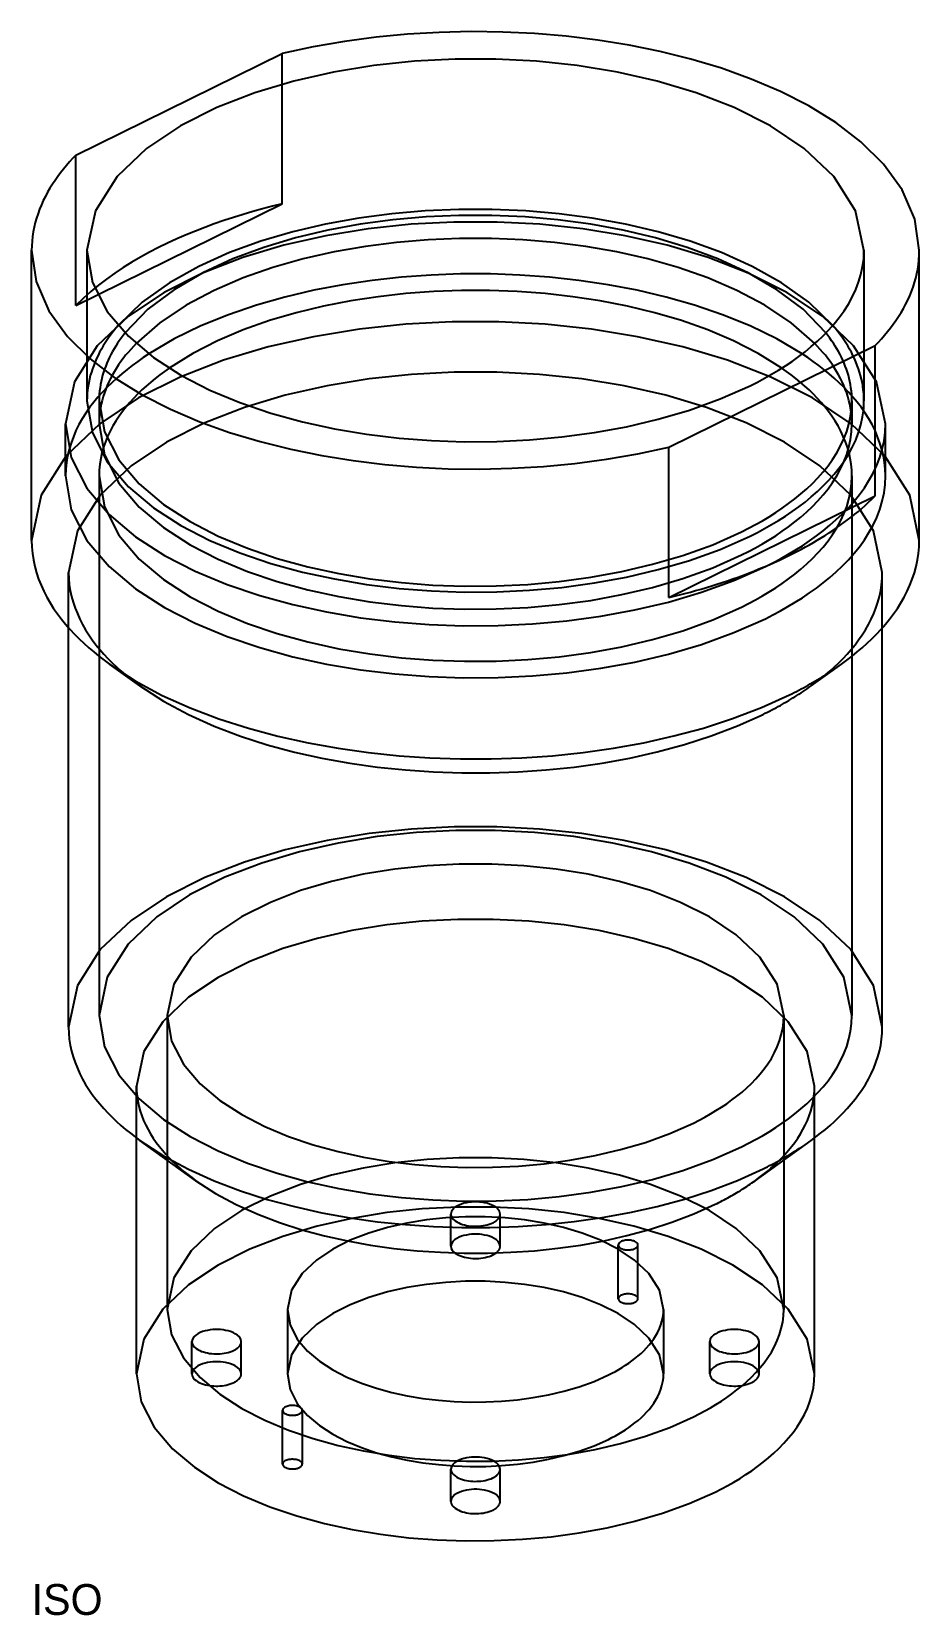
# Model space of a CAD drawing. Header units: millimetres. Extents: x 0 to 273, y -45 to 263.
# Drawn here: x 108.2 to 180.2, y 134.7 to 263.1 of the extents above; entities that cross this region are included whole.
import ezdxf

# ---------------------------------------------------------------- set-up
doc = ezdxf.new("R2010")
doc.units = ezdxf.units.MM
doc.layers.add('ISO_HIDDEN', color=8, linetype='CONTINUOUS')
doc.layers.add('ISO_VISIBLE', color=7, linetype='Continuous')

msp = doc.modelspace()

# ---------------------------------------------------------------- linework, layer by layer
at = {"layer": 'ISO_HIDDEN'}
for points in [[(128.48, 249.14), (128.48, 261.32)], [(111.75, 240.9), (111.75, 253.08)], [(128.48, 249.14), (127.68, 248.94), (126.89, 248.73), (126.1, 248.51), (125.31, 248.28), (124.53, 248.04), (123.75, 247.78), (122.97, 247.51), (122.2, 247.23), (121.44, 246.93), (120.68, 246.62), (119.92, 246.29), (119.18, 245.95), (118.44, 245.59), (117.71, 245.21), (116.99, 244.81), (116.28, 244.4), (115.59, 243.97), (114.9, 243.51), (114.23, 243.04), (113.58, 242.54), (112.95, 242.02), (112.33, 241.47), (111.75, 240.9)], [(111.75, 240.9), (128.48, 249.14)], [(177.4, 231.31), (176.68, 234.7), (174.82, 237.63), (172.3, 240.03), (169.4, 241.96), (166.28, 243.53), (163.03, 244.78), (159.69, 245.78), (156.29, 246.55), (152.85, 247.11), (149.38, 247.48), (145.9, 247.66), (142.41, 247.66), (138.93, 247.48), (135.46, 247.11), (132.02, 246.55), (128.62, 245.78), (125.28, 244.78), (122.02, 243.53), (118.91, 241.96), (116.01, 240.03), (113.48, 237.63), (111.62, 234.7), (110.9, 231.31)], [(112.64, 245.37), (112.64, 233.18)], [(175.66, 245.37), (175.66, 233.18)], [(180.15, 221.86), (179.38, 225.53), (177.36, 228.71), (174.63, 231.3), (171.49, 233.4), (168.12, 235.09), (164.59, 236.46), (160.98, 237.54), (157.29, 238.37), (153.57, 238.97), (149.81, 239.37), (146.04, 239.57), (142.27, 239.57), (138.5, 239.37), (134.74, 238.97), (131.01, 238.37), (127.33, 237.54), (123.71, 236.46), (120.19, 235.09), (116.82, 233.4), (113.68, 231.3), (110.95, 228.71), (108.93, 225.53), (108.15, 221.86)], [(115.18, 239.27), (114.99, 239.05), (114.8, 238.82), (114.62, 238.59), (114.45, 238.35), (114.28, 238.11), (114.12, 237.87), (113.96, 237.62), (113.81, 237.37), (113.67, 237.11), (113.54, 236.85), (113.41, 236.59), (113.3, 236.32), (113.19, 236.04), (113.09, 235.77), (113, 235.49), (112.91, 235.21), (112.84, 234.92), (112.78, 234.64), (112.73, 234.35), (112.69, 234.06), (112.67, 233.77), (112.65, 233.47), (112.64, 233.18)], [(175.66, 233.18), (175.66, 233.47), (175.64, 233.77), (175.61, 234.06), (175.58, 234.35), (175.53, 234.64), (175.46, 234.92), (175.39, 235.21), (175.31, 235.49), (175.22, 235.77), (175.12, 236.04), (175.01, 236.32), (174.9, 236.59), (174.77, 236.85), (174.64, 237.11), (174.49, 237.37), (174.35, 237.62), (174.19, 237.87), (174.03, 238.11), (173.86, 238.35), (173.69, 238.59), (173.51, 238.82), (173.32, 239.05), (173.13, 239.27)], [(115.73, 238.67), (115.57, 238.46), (115.42, 238.25), (115.26, 238.04), (115.12, 237.83), (114.98, 237.61), (114.84, 237.38), (114.71, 237.16), (114.59, 236.93), (114.47, 236.7), (114.36, 236.46), (114.26, 236.22), (114.16, 235.98), (114.07, 235.73), (113.99, 235.49), (113.91, 235.24), (113.85, 234.99), (113.79, 234.73), (113.74, 234.48), (113.7, 234.22), (113.67, 233.96), (113.64, 233.7), (113.63, 233.44), (113.62, 233.18)], [(116.63, 237.81), (116.41, 237.58), (116.19, 237.34), (115.98, 237.1), (115.78, 236.86), (115.58, 236.61), (115.39, 236.35), (115.21, 236.09), (115.03, 235.82), (114.87, 235.55), (114.71, 235.27), (114.55, 234.99), (114.41, 234.7), (114.28, 234.41), (114.16, 234.12), (114.05, 233.82), (113.95, 233.51), (113.87, 233.21), (113.79, 232.89), (113.73, 232.58), (113.69, 232.26), (113.65, 231.95), (113.63, 231.63), (113.62, 231.31)], [(174.68, 231.31), (174.68, 231.63), (174.66, 231.95), (174.62, 232.26), (174.57, 232.58), (174.51, 232.89), (174.44, 233.21), (174.35, 233.51), (174.26, 233.82), (174.15, 234.12), (174.03, 234.41), (173.9, 234.7), (173.75, 234.99), (173.6, 235.27), (173.44, 235.55), (173.28, 235.82), (173.1, 236.09), (172.92, 236.35), (172.73, 236.61), (172.53, 236.86), (172.32, 237.1), (172.11, 237.34), (171.9, 237.58), (171.68, 237.81)], [(174.68, 233.18), (174.68, 233.44), (174.67, 233.7), (174.64, 233.96), (174.61, 234.22), (174.57, 234.48), (174.52, 234.73), (174.46, 234.99), (174.4, 235.24), (174.32, 235.49), (174.24, 235.73), (174.15, 235.98), (174.05, 236.22), (173.95, 236.46), (173.84, 236.7), (173.72, 236.93), (173.6, 237.16), (173.47, 237.38), (173.33, 237.61), (173.19, 237.83), (173.04, 238.04), (172.89, 238.25), (172.74, 238.46), (172.58, 238.67)], [(117.65, 236.97), (117.2, 236.67), (116.76, 236.36), (116.32, 236.04), (115.89, 235.71), (115.47, 235.37), (115.06, 235.01), (114.66, 234.64), (114.27, 234.27), (113.9, 233.87), (113.53, 233.47), (113.19, 233.05), (112.86, 232.62), (112.55, 232.17), (112.26, 231.71), (111.99, 231.24), (111.75, 230.76), (111.54, 230.26), (111.35, 229.75), (111.19, 229.23), (111.07, 228.7), (110.98, 228.17), (110.92, 227.63), (110.9, 227.09)], [(177.4, 227.09), (177.39, 227.63), (177.33, 228.17), (177.24, 228.7), (177.12, 229.23), (176.96, 229.75), (176.77, 230.26), (176.56, 230.76), (176.32, 231.24), (176.05, 231.71), (175.76, 232.17), (175.45, 232.62), (175.12, 233.05), (174.77, 233.47), (174.41, 233.87), (174.04, 234.27), (173.65, 234.64), (173.25, 235.01), (172.84, 235.37), (172.42, 235.71), (171.99, 236.04), (171.55, 236.36), (171.11, 236.67), (170.66, 236.97)], [(177.15, 219.25), (176.44, 222.62), (174.59, 225.53), (172.09, 227.91), (169.21, 229.83), (166.12, 231.38), (162.89, 232.63), (159.58, 233.62), (156.2, 234.38), (152.78, 234.94), (149.34, 235.3), (145.89, 235.48), (142.42, 235.48), (138.97, 235.3), (135.53, 234.94), (132.11, 234.38), (128.73, 233.62), (125.42, 232.63), (122.19, 231.38), (119.1, 229.83), (116.22, 227.91), (113.71, 225.53), (111.87, 222.62), (111.15, 219.25)], [(119.31, 235.82), (118.92, 235.55), (118.55, 235.27), (118.17, 234.98), (117.81, 234.68), (117.45, 234.37), (117.1, 234.06), (116.77, 233.73), (116.44, 233.39), (116.12, 233.04), (115.82, 232.68), (115.53, 232.31), (115.25, 231.93), (114.99, 231.53), (114.75, 231.13), (114.53, 230.71), (114.32, 230.29), (114.15, 229.85), (113.99, 229.41), (113.86, 228.95), (113.76, 228.49), (113.68, 228.03), (113.64, 227.56), (113.62, 227.09)], [(174.68, 227.09), (174.67, 227.56), (174.62, 228.03), (174.55, 228.49), (174.45, 228.95), (174.32, 229.41), (174.16, 229.85), (173.98, 230.29), (173.78, 230.71), (173.56, 231.13), (173.32, 231.53), (173.06, 231.93), (172.78, 232.31), (172.49, 232.68), (172.19, 233.04), (171.87, 233.39), (171.54, 233.73), (171.21, 234.06), (170.86, 234.37), (170.5, 234.68), (170.14, 234.98), (169.76, 235.27), (169.38, 235.55), (169, 235.82)], [(112.64, 233.18), (113.09, 230.58), (114.29, 228.23), (116, 226.21), (118.03, 224.51), (120.25, 223.07), (122.61, 221.86), (125.05, 220.84), (127.56, 219.99), (130.12, 219.29), (132.71, 218.73), (135.32, 218.29), (137.95, 217.97), (140.59, 217.76), (143.24, 217.67), (145.89, 217.69), (148.53, 217.82), (151.17, 218.05), (153.8, 218.41), (156.4, 218.89), (158.98, 219.49), (161.52, 220.23), (164.01, 221.13), (166.44, 222.21)], [(113.62, 233.18), (114.06, 230.66), (115.22, 228.38), (116.88, 226.43), (118.84, 224.78), (121, 223.38), (123.28, 222.21), (125.65, 221.22), (128.08, 220.4), (130.55, 219.72), (133.06, 219.18), (135.59, 218.75), (138.14, 218.44), (140.7, 218.24), (143.27, 218.15), (145.83, 218.17), (148.4, 218.29), (150.95, 218.53), (153.5, 218.87), (156.02, 219.33), (158.52, 219.92), (160.98, 220.64), (163.4, 221.51), (165.74, 222.55)], [(113.62, 233.18), (113.62, 231.31)], [(165.74, 222.55), (166.31, 222.84), (166.87, 223.14), (167.42, 223.45), (167.97, 223.77), (168.51, 224.11), (169.03, 224.47), (169.55, 224.84), (170.06, 225.22), (170.55, 225.62), (171.02, 226.04), (171.49, 226.48), (171.93, 226.94), (172.35, 227.41), (172.75, 227.91), (173.12, 228.42), (173.46, 228.96), (173.76, 229.52), (174.03, 230.09), (174.26, 230.69), (174.44, 231.29), (174.58, 231.92), (174.66, 232.55), (174.68, 233.18)], [(166.44, 222.21), (167.02, 222.51), (167.6, 222.81), (168.17, 223.14), (168.73, 223.47), (169.29, 223.82), (169.83, 224.19), (170.37, 224.57), (170.89, 224.97), (171.39, 225.38), (171.89, 225.81), (172.36, 226.27), (172.82, 226.74), (173.25, 227.23), (173.66, 227.74), (174.05, 228.27), (174.4, 228.83), (174.71, 229.4), (174.99, 229.99), (175.23, 230.61), (175.42, 231.23), (175.55, 231.87), (175.64, 232.52), (175.66, 233.18)], [(174.68, 233.18), (174.68, 231.31)], [(110.9, 231.31), (111.37, 228.57), (112.64, 226.08), (114.45, 223.95), (116.59, 222.16), (118.93, 220.64), (121.42, 219.36), (124, 218.29), (126.65, 217.39), (129.34, 216.65), (132.07, 216.06), (134.83, 215.59), (137.61, 215.26), (140.39, 215.04), (143.19, 214.94), (145.98, 214.96), (148.77, 215.1), (151.56, 215.35), (154.33, 215.72), (157.08, 216.22), (159.8, 216.86), (162.48, 217.65), (165.11, 218.6), (167.67, 219.73)], [(110.9, 227.09), (110.9, 231.31)], [(113.62, 231.31), (114.06, 228.79), (115.22, 226.51), (116.88, 224.56), (118.84, 222.9), (121, 221.51), (123.28, 220.34), (125.65, 219.35), (128.08, 218.53), (130.55, 217.85), (133.06, 217.3), (135.59, 216.88), (138.14, 216.57), (140.7, 216.37), (143.27, 216.28), (145.83, 216.3), (148.4, 216.42), (150.95, 216.65), (153.5, 217), (156.02, 217.46), (158.52, 218.04), (160.98, 218.77), (163.4, 219.64), (165.74, 220.68)], [(165.74, 220.68), (166.31, 220.97), (166.87, 221.26), (167.42, 221.58), (167.97, 221.9), (168.51, 222.24), (169.03, 222.6), (169.55, 222.97), (170.06, 223.35), (170.55, 223.75), (171.02, 224.17), (171.49, 224.61), (171.93, 225.07), (172.35, 225.54), (172.75, 226.04), (173.12, 226.55), (173.46, 227.09), (173.76, 227.65), (174.03, 228.22), (174.26, 228.81), (174.44, 229.42), (174.58, 230.04), (174.66, 230.67), (174.68, 231.31)], [(167.67, 219.73), (168.28, 220.04), (168.89, 220.37), (169.5, 220.71), (170.09, 221.06), (170.68, 221.43), (171.25, 221.82), (171.81, 222.22), (172.36, 222.64), (172.9, 223.08), (173.42, 223.54), (173.92, 224.01), (174.4, 224.51), (174.86, 225.03), (175.29, 225.57), (175.7, 226.13), (176.07, 226.71), (176.4, 227.32), (176.7, 227.95), (176.94, 228.59), (177.14, 229.25), (177.29, 229.93), (177.37, 230.62), (177.4, 231.31)], [(177.4, 227.09), (177.4, 231.31)], [(110.9, 227.09), (111.37, 224.34), (112.64, 221.86), (114.45, 219.73), (116.59, 217.93), (118.93, 216.42), (121.42, 215.14), (124, 214.07), (126.65, 213.17), (129.34, 212.43), (132.07, 211.83), (134.83, 211.37), (137.61, 211.04), (140.39, 210.82), (143.19, 210.72), (145.98, 210.74), (148.77, 210.87), (151.56, 211.13), (154.33, 211.5), (157.08, 212), (159.8, 212.64), (162.48, 213.43), (165.11, 214.38), (167.67, 215.51)], [(113.62, 227.09), (114.06, 224.57), (115.22, 222.29), (116.88, 220.33), (118.84, 218.68), (121, 217.29), (123.28, 216.12), (125.65, 215.13), (128.08, 214.31), (130.55, 213.63), (133.06, 213.08), (135.59, 212.66), (138.14, 212.35), (140.7, 212.15), (143.27, 212.06), (145.83, 212.08), (148.4, 212.2), (150.95, 212.43), (153.5, 212.78), (156.02, 213.24), (158.52, 213.82), (160.98, 214.54), (163.4, 215.42), (165.74, 216.46)], [(113.62, 227.09), (113.62, 183.34)], [(165.74, 216.46), (166.31, 216.74), (166.87, 217.04), (167.42, 217.36), (167.97, 217.68), (168.51, 218.02), (169.03, 218.37), (169.55, 218.74), (170.06, 219.13), (170.55, 219.53), (171.02, 219.95), (171.49, 220.39), (171.93, 220.84), (172.35, 221.32), (172.75, 221.82), (173.12, 222.33), (173.46, 222.87), (173.76, 223.42), (174.03, 224), (174.26, 224.59), (174.44, 225.2), (174.58, 225.82), (174.66, 226.45), (174.68, 227.09)], [(167.67, 215.51), (168.28, 215.82), (168.89, 216.15), (169.5, 216.49), (170.09, 216.84), (170.68, 217.21), (171.25, 217.6), (171.81, 218), (172.36, 218.42), (172.9, 218.86), (173.42, 219.32), (173.92, 219.79), (174.4, 220.29), (174.86, 220.81), (175.29, 221.35), (175.7, 221.91), (176.07, 222.49), (176.4, 223.1), (176.7, 223.72), (176.94, 224.37), (177.14, 225.03), (177.29, 225.71), (177.37, 226.4), (177.4, 227.09)], [(174.68, 227.09), (174.68, 183.34)], [(111.15, 219.25), (111.17, 218.76), (111.21, 218.27), (111.29, 217.79), (111.39, 217.31), (111.52, 216.84), (111.68, 216.37), (111.86, 215.92), (112.06, 215.47), (112.29, 215.03), (112.53, 214.61), (112.79, 214.2), (113.07, 213.79), (113.37, 213.4), (113.68, 213.02), (114, 212.65), (114.34, 212.29), (114.68, 211.94), (115.04, 211.61), (115.4, 211.28), (115.78, 210.96), (116.16, 210.65), (116.55, 210.35), (116.94, 210.06)], [(111.15, 214.78), (111.15, 219.25)], [(171.37, 210.06), (171.76, 210.35), (172.15, 210.65), (172.53, 210.96), (172.91, 211.28), (173.27, 211.61), (173.63, 211.94), (173.97, 212.29), (174.31, 212.65), (174.63, 213.02), (174.94, 213.4), (175.23, 213.79), (175.51, 214.2), (175.78, 214.61), (176.02, 215.03), (176.25, 215.47), (176.45, 215.92), (176.63, 216.37), (176.79, 216.84), (176.92, 217.31), (177.02, 217.79), (177.09, 218.27), (177.14, 218.76), (177.15, 219.25)], [(177.15, 214.78), (177.15, 219.25)], [(177.15, 182.41), (176.44, 185.77), (174.59, 188.69), (172.09, 191.06), (169.21, 192.98), (166.12, 194.54), (162.89, 195.79), (159.58, 196.78), (156.2, 197.54), (152.78, 198.09), (149.34, 198.46), (145.89, 198.64), (142.42, 198.64), (138.97, 198.46), (135.53, 198.09), (132.11, 197.54), (128.73, 196.78), (125.42, 195.79), (122.19, 194.54), (119.1, 192.98), (116.22, 191.06), (113.71, 188.69), (111.87, 185.77), (111.15, 182.41)], [(174.68, 183.34), (174.02, 186.45), (172.32, 189.14), (170, 191.34), (167.33, 193.12), (164.47, 194.56), (161.49, 195.71), (158.42, 196.63), (155.3, 197.33), (152.14, 197.85), (148.95, 198.18), (145.76, 198.35), (142.55, 198.35), (139.36, 198.18), (136.17, 197.85), (133.01, 197.33), (129.89, 196.63), (126.82, 195.71), (123.83, 194.56), (120.97, 193.12), (118.31, 191.34), (115.99, 189.14), (114.29, 186.45), (113.62, 183.34)], [(169.15, 183.34), (168.61, 185.89), (167.21, 188.09), (165.31, 189.89), (163.14, 191.35), (160.79, 192.52), (158.35, 193.47), (155.84, 194.22), (153.28, 194.8), (150.69, 195.22), (148.08, 195.49), (145.47, 195.63), (142.84, 195.63), (140.23, 195.49), (137.62, 195.22), (135.03, 194.8), (132.47, 194.22), (129.96, 193.47), (127.52, 192.52), (125.17, 191.35), (122.99, 189.89), (121.09, 188.09), (119.7, 185.89), (119.15, 183.34)], [(171.65, 177.62), (171.06, 180.43), (169.52, 182.85), (167.43, 184.83), (165.03, 186.43), (162.46, 187.73), (159.77, 188.77), (157.01, 189.59), (154.19, 190.23), (151.35, 190.69), (148.48, 191), (145.6, 191.14), (142.71, 191.14), (139.83, 191), (136.96, 190.69), (134.12, 190.23), (131.3, 189.59), (128.54, 188.77), (125.85, 187.73), (123.27, 186.43), (120.88, 184.83), (118.79, 182.85), (117.25, 180.43), (116.65, 177.62)], [(113.62, 183.34), (114.06, 180.82), (115.22, 178.54), (116.88, 176.59), (118.84, 174.93), (121, 173.54), (123.28, 172.37), (125.65, 171.38), (128.08, 170.56), (130.55, 169.88), (133.06, 169.33), (135.59, 168.91), (138.14, 168.6), (140.7, 168.4), (143.27, 168.31), (145.83, 168.33), (148.4, 168.45), (150.95, 168.68), (153.5, 169.03), (156.02, 169.49), (158.52, 170.07), (160.98, 170.8), (163.4, 171.67), (165.74, 172.71)], [(119.15, 183.34), (119.51, 181.28), (120.46, 179.41), (121.82, 177.81), (123.43, 176.46), (125.19, 175.32), (127.06, 174.36), (129, 173.55), (130.99, 172.87), (133.02, 172.32), (135.07, 171.87), (137.14, 171.52), (139.23, 171.27), (141.33, 171.11), (143.43, 171.03), (145.53, 171.05), (147.63, 171.15), (149.72, 171.34), (151.8, 171.62), (153.87, 172), (155.92, 172.48), (157.93, 173.07), (159.91, 173.78), (161.83, 174.63)], [(119.15, 183.34), (119.15, 159.53)], [(161.83, 174.63), (162.3, 174.87), (162.76, 175.11), (163.21, 175.37), (163.66, 175.64), (164.1, 175.91), (164.53, 176.2), (164.95, 176.51), (165.36, 176.82), (165.77, 177.15), (166.16, 177.49), (166.53, 177.85), (166.9, 178.23), (167.24, 178.62), (167.57, 179.02), (167.87, 179.44), (168.15, 179.88), (168.4, 180.34), (168.62, 180.81), (168.81, 181.3), (168.96, 181.79), (169.07, 182.3), (169.13, 182.82), (169.15, 183.34)], [(165.74, 172.71), (166.31, 173), (166.87, 173.29), (167.42, 173.61), (167.97, 173.93), (168.51, 174.27), (169.03, 174.63), (169.55, 174.99), (170.06, 175.38), (170.55, 175.78), (171.02, 176.2), (171.49, 176.64), (171.93, 177.1), (172.35, 177.57), (172.75, 178.07), (173.12, 178.58), (173.46, 179.12), (173.76, 179.68), (174.03, 180.25), (174.26, 180.84), (174.44, 181.45), (174.58, 182.07), (174.66, 182.7), (174.68, 183.34)], [(169.15, 183.34), (169.15, 159.53)], [(116.65, 177.62), (116.67, 177.21), (116.7, 176.81), (116.77, 176.4), (116.85, 176), (116.96, 175.61), (117.09, 175.22), (117.24, 174.84), (117.41, 174.47), (117.6, 174.11), (117.8, 173.75), (118.02, 173.41), (118.25, 173.07), (118.5, 172.75), (118.76, 172.43), (119.03, 172.12), (119.31, 171.82), (119.59, 171.53), (119.89, 171.25), (120.19, 170.98), (120.51, 170.71), (120.82, 170.46), (121.15, 170.21), (121.48, 169.96)], [(116.65, 173.43), (116.65, 177.62)], [(166.83, 169.96), (167.16, 170.21), (167.48, 170.46), (167.8, 170.71), (168.11, 170.98), (168.42, 171.25), (168.71, 171.53), (169, 171.82), (169.28, 172.12), (169.55, 172.43), (169.81, 172.75), (170.05, 173.07), (170.29, 173.41), (170.51, 173.75), (170.71, 174.11), (170.9, 174.47), (171.07, 174.84), (171.22, 175.22), (171.35, 175.61), (171.46, 176), (171.54, 176.4), (171.6, 176.81), (171.64, 177.21), (171.65, 177.62)], [(171.65, 173.43), (171.65, 177.62)], [(169.15, 159.53), (168.61, 162.08), (167.21, 164.28), (165.31, 166.08), (163.14, 167.54), (160.79, 168.72), (158.35, 169.66), (155.84, 170.41), (153.28, 170.99), (150.69, 171.41), (148.08, 171.69), (145.47, 171.82), (142.84, 171.82), (140.23, 171.69), (137.62, 171.41), (135.03, 170.99), (132.47, 170.41), (129.96, 169.66), (127.52, 168.72), (125.17, 167.54), (122.99, 166.08), (121.09, 164.28), (119.7, 162.08), (119.15, 159.53)], [(146.15, 167.26), (146.11, 167.46), (146, 167.64), (145.85, 167.78), (145.67, 167.9), (145.49, 167.99), (145.29, 168.07), (145.09, 168.13), (144.88, 168.17), (144.68, 168.21), (144.47, 168.23), (144.26, 168.24), (144.05, 168.24), (143.84, 168.23), (143.63, 168.21), (143.42, 168.17), (143.22, 168.13), (143.02, 168.07), (142.82, 167.99), (142.64, 167.9), (142.46, 167.78), (142.31, 167.64), (142.2, 167.46), (142.15, 167.26)], [(171.65, 154.31), (171.06, 157.11), (169.52, 159.54), (167.43, 161.52), (165.03, 163.12), (162.46, 164.41), (159.77, 165.45), (157.01, 166.28), (154.19, 166.91), (151.35, 167.38), (148.48, 167.68), (145.6, 167.83), (142.71, 167.83), (139.83, 167.68), (136.96, 167.38), (134.12, 166.91), (131.3, 166.28), (128.54, 165.45), (125.85, 164.41), (123.27, 163.12), (120.88, 161.52), (118.79, 159.54), (117.25, 157.11), (116.65, 154.31)], [(159.4, 159.53), (159.07, 161.08), (158.22, 162.43), (157.06, 163.53), (155.73, 164.42), (154.3, 165.13), (152.81, 165.71), (151.28, 166.17), (149.72, 166.52), (148.14, 166.78), (146.55, 166.94), (144.95, 167.03), (143.35, 167.03), (141.76, 166.94), (140.17, 166.78), (138.59, 166.52), (137.03, 166.17), (135.5, 165.71), (134, 165.13), (132.58, 164.42), (131.25, 163.53), (130.09, 162.43), (129.23, 161.08), (128.9, 159.53)], [(142.15, 167.26), (142.18, 167.09), (142.26, 166.94), (142.37, 166.82), (142.5, 166.71), (142.64, 166.62), (142.79, 166.54), (142.94, 166.47), (143.1, 166.42), (143.26, 166.38), (143.43, 166.34), (143.59, 166.31), (143.76, 166.29), (143.93, 166.28), (144.1, 166.27), (144.26, 166.27), (144.43, 166.28), (144.6, 166.3), (144.77, 166.32), (144.93, 166.35), (145.1, 166.39), (145.26, 166.44), (145.42, 166.49), (145.57, 166.56)], [(142.15, 164.65), (142.15, 167.26)], [(145.57, 166.56), (145.61, 166.58), (145.64, 166.6), (145.68, 166.62), (145.71, 166.64), (145.75, 166.66), (145.78, 166.69), (145.82, 166.71), (145.85, 166.74), (145.88, 166.76), (145.91, 166.79), (145.94, 166.82), (145.97, 166.85), (146, 166.88), (146.03, 166.91), (146.05, 166.95), (146.07, 166.98), (146.09, 167.02), (146.11, 167.06), (146.13, 167.09), (146.14, 167.13), (146.15, 167.17), (146.15, 167.22), (146.15, 167.26)], [(146.15, 164.65), (146.15, 167.26)], [(146.15, 164.65), (146.11, 164.85), (146, 165.03), (145.85, 165.17), (145.67, 165.29), (145.49, 165.38), (145.29, 165.46), (145.09, 165.52), (144.88, 165.56), (144.68, 165.6), (144.47, 165.62), (144.26, 165.63), (144.05, 165.63), (143.84, 165.62), (143.63, 165.6), (143.42, 165.56), (143.22, 165.52), (143.02, 165.46), (142.82, 165.38), (142.64, 165.29), (142.46, 165.17), (142.31, 165.03), (142.2, 164.85), (142.15, 164.65)], [(142.15, 164.65), (142.18, 164.48), (142.26, 164.33), (142.37, 164.2), (142.5, 164.1), (142.64, 164), (142.79, 163.93), (142.94, 163.86), (143.1, 163.81), (143.26, 163.76), (143.43, 163.73), (143.59, 163.7), (143.76, 163.68), (143.93, 163.67), (144.1, 163.66), (144.26, 163.66), (144.43, 163.67), (144.6, 163.69), (144.77, 163.71), (144.93, 163.74), (145.1, 163.78), (145.26, 163.82), (145.42, 163.88), (145.57, 163.95)], [(145.57, 163.95), (145.61, 163.97), (145.64, 163.99), (145.68, 164.01), (145.71, 164.03), (145.75, 164.05), (145.78, 164.08), (145.82, 164.1), (145.85, 164.13), (145.88, 164.15), (145.91, 164.18), (145.94, 164.21), (145.97, 164.24), (146, 164.27), (146.03, 164.3), (146.05, 164.34), (146.07, 164.37), (146.09, 164.41), (146.11, 164.44), (146.13, 164.48), (146.14, 164.52), (146.15, 164.56), (146.15, 164.6), (146.15, 164.65)], [(157.33, 164.75), (157.31, 164.83), (157.27, 164.9), (157.21, 164.96), (157.14, 165.01), (157.06, 165.05), (156.98, 165.08), (156.9, 165.1), (156.82, 165.12), (156.74, 165.13), (156.65, 165.14), (156.57, 165.14), (156.49, 165.14), (156.4, 165.14), (156.32, 165.13), (156.24, 165.12), (156.16, 165.1), (156.07, 165.08), (156, 165.05), (155.92, 165.01), (155.85, 164.96), (155.79, 164.9), (155.75, 164.83), (155.73, 164.75)], [(155.73, 164.75), (155.74, 164.69), (155.77, 164.63), (155.81, 164.57), (155.87, 164.53), (155.92, 164.49), (155.98, 164.46), (156.04, 164.44), (156.11, 164.42), (156.17, 164.4), (156.24, 164.38), (156.3, 164.37), (156.37, 164.37), (156.44, 164.36), (156.51, 164.36), (156.57, 164.36), (156.64, 164.36), (156.71, 164.37), (156.77, 164.38), (156.84, 164.39), (156.91, 164.4), (156.97, 164.42), (157.03, 164.45), (157.09, 164.47)], [(155.73, 160.4), (155.73, 164.75)], [(157.09, 164.47), (157.11, 164.48), (157.12, 164.49), (157.14, 164.5), (157.15, 164.51), (157.17, 164.51), (157.18, 164.52), (157.19, 164.53), (157.21, 164.54), (157.22, 164.55), (157.23, 164.56), (157.25, 164.58), (157.26, 164.59), (157.27, 164.6), (157.28, 164.61), (157.29, 164.63), (157.3, 164.64), (157.3, 164.66), (157.31, 164.67), (157.32, 164.69), (157.32, 164.7), (157.33, 164.72), (157.33, 164.73), (157.33, 164.75)], [(157.33, 160.4), (157.33, 164.75)], [(159.4, 154.31), (159.07, 155.86), (158.22, 157.21), (157.06, 158.31), (155.73, 159.19), (154.3, 159.91), (152.81, 160.49), (151.28, 160.95), (149.72, 161.3), (148.14, 161.55), (146.55, 161.72), (144.95, 161.81), (143.35, 161.81), (141.76, 161.72), (140.17, 161.55), (138.59, 161.3), (137.03, 160.95), (135.5, 160.49), (134, 159.91), (132.58, 159.19), (131.25, 158.31), (130.09, 157.21), (129.23, 155.86), (128.9, 154.31)], [(157.33, 160.4), (157.31, 160.48), (157.27, 160.55), (157.21, 160.61), (157.14, 160.66), (157.06, 160.69), (156.98, 160.72), (156.9, 160.75), (156.82, 160.77), (156.74, 160.78), (156.65, 160.79), (156.57, 160.79), (156.49, 160.79), (156.4, 160.79), (156.32, 160.78), (156.24, 160.77), (156.16, 160.75), (156.07, 160.72), (156, 160.69), (155.92, 160.66), (155.85, 160.61), (155.79, 160.55), (155.75, 160.48), (155.73, 160.4)], [(119.15, 159.53), (119.51, 157.47), (120.46, 155.6), (121.82, 154), (123.43, 152.65), (125.19, 151.51), (127.06, 150.55), (129, 149.74), (130.99, 149.06), (133.02, 148.51), (135.07, 148.06), (137.14, 147.71), (139.23, 147.46), (141.33, 147.3), (143.43, 147.23), (145.53, 147.24), (147.63, 147.34), (149.72, 147.53), (151.8, 147.81), (153.87, 148.19), (155.92, 148.67), (157.93, 149.26), (159.91, 149.97), (161.83, 150.83)], [(128.9, 159.53), (129.12, 158.27), (129.7, 157.13), (130.53, 156.16), (131.51, 155.33), (132.59, 154.64), (133.73, 154.05), (134.91, 153.56), (136.12, 153.15), (137.36, 152.81), (138.61, 152.53), (139.88, 152.32), (141.15, 152.17), (142.43, 152.07), (143.71, 152.02), (144.99, 152.03), (146.27, 152.09), (147.55, 152.21), (148.82, 152.38), (150.08, 152.61), (151.33, 152.9), (152.56, 153.26), (153.77, 153.7), (154.94, 154.22)], [(128.9, 159.53), (128.9, 154.31)], [(154.94, 154.22), (155.22, 154.36), (155.5, 154.51), (155.78, 154.67), (156.05, 154.83), (156.32, 155), (156.58, 155.18), (156.84, 155.36), (157.09, 155.55), (157.34, 155.76), (157.58, 155.96), (157.81, 156.18), (158.03, 156.41), (158.24, 156.65), (158.44, 156.9), (158.62, 157.15), (158.79, 157.42), (158.94, 157.7), (159.08, 157.99), (159.19, 158.28), (159.28, 158.59), (159.35, 158.9), (159.39, 159.21), (159.4, 159.53)], [(155.73, 160.4), (155.74, 160.33), (155.77, 160.27), (155.81, 160.22), (155.87, 160.18), (155.92, 160.14), (155.98, 160.11), (156.04, 160.09), (156.11, 160.06), (156.17, 160.05), (156.24, 160.03), (156.3, 160.02), (156.37, 160.01), (156.44, 160.01), (156.51, 160.01), (156.57, 160.01), (156.64, 160.01), (156.71, 160.02), (156.77, 160.02), (156.84, 160.04), (156.91, 160.05), (156.97, 160.07), (157.03, 160.09), (157.09, 160.12)], [(157.09, 160.12), (157.11, 160.13), (157.12, 160.14), (157.14, 160.14), (157.15, 160.15), (157.17, 160.16), (157.18, 160.17), (157.19, 160.18), (157.21, 160.19), (157.22, 160.2), (157.23, 160.21), (157.25, 160.22), (157.26, 160.24), (157.27, 160.25), (157.28, 160.26), (157.29, 160.27), (157.3, 160.29), (157.3, 160.3), (157.31, 160.32), (157.32, 160.33), (157.32, 160.35), (157.33, 160.37), (157.33, 160.38), (157.33, 160.4)], [(159.4, 159.53), (159.4, 154.31)], [(161.83, 150.83), (162.3, 151.06), (162.76, 151.3), (163.21, 151.56), (163.66, 151.83), (164.1, 152.1), (164.53, 152.39), (164.95, 152.7), (165.36, 153.01), (165.77, 153.34), (166.16, 153.69), (166.53, 154.04), (166.9, 154.42), (167.24, 154.81), (167.57, 155.21), (167.87, 155.64), (168.15, 156.07), (168.4, 156.53), (168.62, 157), (168.81, 157.49), (168.96, 157.99), (169.07, 158.49), (169.13, 159.01), (169.15, 159.53)], [(125.15, 156.92), (125.11, 157.12), (125, 157.3), (124.85, 157.44), (124.67, 157.56), (124.49, 157.65), (124.29, 157.73), (124.09, 157.79), (123.88, 157.83), (123.68, 157.87), (123.47, 157.89), (123.26, 157.9), (123.05, 157.9), (122.84, 157.89), (122.63, 157.87), (122.42, 157.83), (122.22, 157.79), (122.02, 157.73), (121.82, 157.65), (121.64, 157.56), (121.46, 157.44), (121.31, 157.3), (121.2, 157.12), (121.15, 156.92)], [(167.15, 156.92), (167.11, 157.12), (167, 157.3), (166.85, 157.44), (166.67, 157.56), (166.49, 157.65), (166.29, 157.73), (166.09, 157.79), (165.88, 157.83), (165.68, 157.87), (165.47, 157.89), (165.26, 157.9), (165.05, 157.9), (164.84, 157.89), (164.63, 157.87), (164.42, 157.83), (164.22, 157.79), (164.02, 157.73), (163.82, 157.65), (163.64, 157.56), (163.46, 157.44), (163.31, 157.3), (163.2, 157.12), (163.15, 156.92)], [(121.15, 156.92), (121.18, 156.75), (121.26, 156.6), (121.37, 156.48), (121.5, 156.37), (121.64, 156.28), (121.79, 156.2), (121.94, 156.13), (122.1, 156.08), (122.26, 156.04), (122.43, 156), (122.59, 155.97), (122.76, 155.95), (122.93, 155.94), (123.1, 155.93), (123.26, 155.93), (123.43, 155.94), (123.6, 155.96), (123.77, 155.98), (123.93, 156.01), (124.1, 156.05), (124.26, 156.1), (124.42, 156.15), (124.57, 156.22)], [(121.15, 154.31), (121.15, 156.92)], [(124.57, 156.22), (124.61, 156.24), (124.64, 156.26), (124.68, 156.28), (124.71, 156.3), (124.75, 156.32), (124.78, 156.35), (124.82, 156.37), (124.85, 156.4), (124.88, 156.42), (124.91, 156.45), (124.94, 156.48), (124.97, 156.51), (125, 156.54), (125.03, 156.57), (125.05, 156.61), (125.07, 156.64), (125.09, 156.68), (125.11, 156.72), (125.13, 156.75), (125.14, 156.79), (125.15, 156.84), (125.15, 156.88), (125.15, 156.92)], [(125.15, 154.31), (125.15, 156.92)], [(163.15, 156.92), (163.18, 156.75), (163.26, 156.6), (163.37, 156.48), (163.5, 156.37), (163.64, 156.28), (163.79, 156.2), (163.94, 156.13), (164.1, 156.08), (164.26, 156.04), (164.43, 156), (164.59, 155.97), (164.76, 155.95), (164.93, 155.94), (165.1, 155.93), (165.26, 155.93), (165.43, 155.94), (165.6, 155.96), (165.77, 155.98), (165.93, 156.01), (166.1, 156.05), (166.26, 156.1), (166.42, 156.15), (166.57, 156.22)], [(163.15, 154.31), (163.15, 156.92)], [(166.57, 156.22), (166.61, 156.24), (166.64, 156.26), (166.68, 156.28), (166.71, 156.3), (166.75, 156.32), (166.78, 156.35), (166.82, 156.37), (166.85, 156.4), (166.88, 156.42), (166.91, 156.45), (166.94, 156.48), (166.97, 156.51), (167, 156.54), (167.03, 156.57), (167.05, 156.61), (167.07, 156.64), (167.09, 156.68), (167.11, 156.72), (167.13, 156.75), (167.14, 156.79), (167.15, 156.84), (167.15, 156.88), (167.15, 156.92)], [(167.15, 154.31), (167.15, 156.92)], [(125.15, 154.31), (125.11, 154.51), (125, 154.69), (124.85, 154.83), (124.67, 154.95), (124.49, 155.04), (124.29, 155.12), (124.09, 155.18), (123.88, 155.22), (123.68, 155.26), (123.47, 155.28), (123.26, 155.29), (123.05, 155.29), (122.84, 155.28), (122.63, 155.26), (122.42, 155.22), (122.22, 155.18), (122.02, 155.12), (121.82, 155.04), (121.64, 154.95), (121.46, 154.83), (121.31, 154.69), (121.2, 154.51), (121.15, 154.31)], [(121.15, 154.31), (121.18, 154.14), (121.26, 153.99), (121.37, 153.86), (121.5, 153.76), (121.64, 153.67), (121.79, 153.59), (121.94, 153.52), (122.1, 153.47), (122.26, 153.43), (122.43, 153.39), (122.59, 153.36), (122.76, 153.34), (122.93, 153.33), (123.1, 153.32), (123.26, 153.32), (123.43, 153.33), (123.6, 153.35), (123.77, 153.37), (123.93, 153.4), (124.1, 153.44), (124.26, 153.49), (124.42, 153.54), (124.57, 153.61)], [(124.57, 153.61), (124.61, 153.63), (124.64, 153.65), (124.68, 153.67), (124.71, 153.69), (124.75, 153.71), (124.78, 153.74), (124.82, 153.76), (124.85, 153.79), (124.88, 153.81), (124.91, 153.84), (124.94, 153.87), (124.97, 153.9), (125, 153.93), (125.03, 153.96), (125.05, 154), (125.07, 154.03), (125.09, 154.07), (125.11, 154.1), (125.13, 154.14), (125.14, 154.18), (125.15, 154.22), (125.15, 154.27), (125.15, 154.31)], [(128.9, 154.31), (129.12, 153.05), (129.7, 151.91), (130.53, 150.93), (131.51, 150.11), (132.59, 149.41), (133.73, 148.83), (134.91, 148.34), (136.12, 147.92), (137.36, 147.58), (138.61, 147.31), (139.88, 147.1), (141.15, 146.95), (142.43, 146.85), (143.71, 146.8), (144.99, 146.81), (146.27, 146.87), (147.55, 146.99), (148.82, 147.16), (150.08, 147.39), (151.33, 147.68), (152.56, 148.04), (153.77, 148.48), (154.94, 149)], [(154.94, 149), (155.22, 149.14), (155.5, 149.29), (155.78, 149.45), (156.05, 149.61), (156.32, 149.78), (156.58, 149.95), (156.84, 150.14), (157.09, 150.33), (157.34, 150.53), (157.58, 150.74), (157.81, 150.96), (158.03, 151.19), (158.24, 151.43), (158.44, 151.67), (158.62, 151.93), (158.79, 152.2), (158.94, 152.48), (159.08, 152.76), (159.19, 153.06), (159.28, 153.36), (159.35, 153.68), (159.39, 153.99), (159.4, 154.31)], [(167.15, 154.31), (167.11, 154.51), (167, 154.69), (166.85, 154.83), (166.67, 154.95), (166.49, 155.04), (166.29, 155.12), (166.09, 155.18), (165.88, 155.22), (165.68, 155.26), (165.47, 155.28), (165.26, 155.29), (165.05, 155.29), (164.84, 155.28), (164.63, 155.26), (164.42, 155.22), (164.22, 155.18), (164.02, 155.12), (163.82, 155.04), (163.64, 154.95), (163.46, 154.83), (163.31, 154.69), (163.2, 154.51), (163.15, 154.31)], [(163.15, 154.31), (163.18, 154.14), (163.26, 153.99), (163.37, 153.86), (163.5, 153.76), (163.64, 153.67), (163.79, 153.59), (163.94, 153.52), (164.1, 153.47), (164.26, 153.43), (164.43, 153.39), (164.59, 153.36), (164.76, 153.34), (164.93, 153.33), (165.1, 153.32), (165.26, 153.32), (165.43, 153.33), (165.6, 153.35), (165.77, 153.37), (165.93, 153.4), (166.1, 153.44), (166.26, 153.49), (166.42, 153.54), (166.57, 153.61)], [(166.57, 153.61), (166.61, 153.63), (166.64, 153.65), (166.68, 153.67), (166.71, 153.69), (166.75, 153.71), (166.78, 153.74), (166.82, 153.76), (166.85, 153.79), (166.88, 153.81), (166.91, 153.84), (166.94, 153.87), (166.97, 153.9), (167, 153.93), (167.03, 153.96), (167.05, 154), (167.07, 154.03), (167.09, 154.07), (167.11, 154.1), (167.13, 154.14), (167.14, 154.18), (167.15, 154.22), (167.15, 154.27), (167.15, 154.31)], [(130.11, 151.35), (130.09, 151.43), (130.04, 151.5), (129.98, 151.56), (129.91, 151.6), (129.84, 151.64), (129.76, 151.67), (129.68, 151.7), (129.6, 151.71), (129.51, 151.73), (129.43, 151.74), (129.35, 151.74), (129.26, 151.74), (129.18, 151.74), (129.1, 151.73), (129.01, 151.71), (128.93, 151.7), (128.85, 151.67), (128.77, 151.64), (128.7, 151.6), (128.63, 151.56), (128.57, 151.5), (128.52, 151.43), (128.51, 151.35)], [(128.51, 151.35), (128.52, 151.28), (128.55, 151.22), (128.59, 151.17), (128.64, 151.13), (128.7, 151.09), (128.76, 151.06), (128.82, 151.03), (128.88, 151.01), (128.95, 150.99), (129.01, 150.98), (129.08, 150.97), (129.15, 150.96), (129.21, 150.96), (129.28, 150.95), (129.35, 150.95), (129.42, 150.96), (129.48, 150.96), (129.55, 150.97), (129.62, 150.98), (129.68, 151), (129.75, 151.02), (129.81, 151.04), (129.87, 151.07)], [(128.51, 147), (128.51, 151.35)], [(129.87, 151.07), (129.89, 151.08), (129.9, 151.08), (129.91, 151.09), (129.93, 151.1), (129.94, 151.11), (129.96, 151.12), (129.97, 151.13), (129.98, 151.14), (130, 151.15), (130.01, 151.16), (130.02, 151.17), (130.03, 151.18), (130.04, 151.2), (130.05, 151.21), (130.06, 151.22), (130.07, 151.24), (130.08, 151.25), (130.09, 151.27), (130.09, 151.28), (130.1, 151.3), (130.1, 151.31), (130.1, 151.33), (130.11, 151.35)], [(130.11, 147), (130.11, 151.35)], [(130.11, 147), (130.09, 147.08), (130.04, 147.15), (129.98, 147.21), (129.91, 147.25), (129.84, 147.29), (129.76, 147.32), (129.68, 147.34), (129.6, 147.36), (129.51, 147.38), (129.43, 147.38), (129.35, 147.39), (129.26, 147.39), (129.18, 147.38), (129.1, 147.38), (129.01, 147.36), (128.93, 147.34), (128.85, 147.32), (128.77, 147.29), (128.7, 147.25), (128.63, 147.21), (128.57, 147.15), (128.52, 147.08), (128.51, 147)], [(128.51, 147), (128.52, 146.93), (128.55, 146.87), (128.59, 146.82), (128.64, 146.78), (128.7, 146.74), (128.76, 146.71), (128.82, 146.68), (128.88, 146.66), (128.95, 146.64), (129.01, 146.63), (129.08, 146.62), (129.15, 146.61), (129.21, 146.6), (129.28, 146.6), (129.35, 146.6), (129.42, 146.61), (129.48, 146.61), (129.55, 146.62), (129.62, 146.63), (129.68, 146.65), (129.75, 146.67), (129.81, 146.69), (129.87, 146.72)], [(129.87, 146.72), (129.89, 146.72), (129.9, 146.73), (129.91, 146.74), (129.93, 146.75), (129.94, 146.76), (129.96, 146.77), (129.97, 146.78), (129.98, 146.79), (130, 146.8), (130.01, 146.81), (130.02, 146.82), (130.03, 146.83), (130.04, 146.84), (130.05, 146.86), (130.06, 146.87), (130.07, 146.89), (130.08, 146.9), (130.09, 146.91), (130.09, 146.93), (130.1, 146.95), (130.1, 146.96), (130.1, 146.98), (130.11, 147)], [(146.15, 146.58), (146.11, 146.78), (146, 146.96), (145.85, 147.1), (145.67, 147.22), (145.49, 147.31), (145.29, 147.39), (145.09, 147.45), (144.88, 147.5), (144.68, 147.53), (144.47, 147.55), (144.26, 147.56), (144.05, 147.56), (143.84, 147.55), (143.63, 147.53), (143.42, 147.5), (143.22, 147.45), (143.02, 147.39), (142.82, 147.31), (142.64, 147.22), (142.46, 147.1), (142.31, 146.96), (142.2, 146.78), (142.15, 146.58)], [(142.15, 146.58), (142.18, 146.41), (142.26, 146.26), (142.37, 146.14), (142.5, 146.03), (142.64, 145.94), (142.79, 145.86), (142.94, 145.8), (143.1, 145.74), (143.26, 145.7), (143.43, 145.66), (143.59, 145.63), (143.76, 145.61), (143.93, 145.6), (144.1, 145.59), (144.26, 145.6), (144.43, 145.6), (144.6, 145.62), (144.77, 145.64), (144.93, 145.67), (145.1, 145.71), (145.26, 145.76), (145.42, 145.81), (145.57, 145.88)], [(142.15, 143.97), (142.15, 146.58)], [(145.57, 145.88), (145.61, 145.9), (145.64, 145.92), (145.68, 145.94), (145.71, 145.96), (145.75, 145.98), (145.78, 146.01), (145.82, 146.03), (145.85, 146.06), (145.88, 146.08), (145.91, 146.11), (145.94, 146.14), (145.97, 146.17), (146, 146.2), (146.03, 146.23), (146.05, 146.27), (146.07, 146.3), (146.09, 146.34), (146.11, 146.38), (146.13, 146.41), (146.14, 146.45), (146.15, 146.5), (146.15, 146.54), (146.15, 146.58)], [(146.15, 143.97), (146.15, 146.58)], [(146.15, 143.97), (146.11, 144.17), (146, 144.35), (145.85, 144.49), (145.67, 144.61), (145.49, 144.7), (145.29, 144.78), (145.09, 144.84), (144.88, 144.88), (144.68, 144.92), (144.47, 144.94), (144.26, 144.95), (144.05, 144.95), (143.84, 144.94), (143.63, 144.92), (143.42, 144.88), (143.22, 144.84), (143.02, 144.78), (142.82, 144.7), (142.64, 144.61), (142.46, 144.49), (142.31, 144.35), (142.2, 144.17), (142.15, 143.97)], [(142.15, 143.97), (142.18, 143.8), (142.26, 143.65), (142.37, 143.52), (142.5, 143.42), (142.64, 143.33), (142.79, 143.25), (142.94, 143.18), (143.1, 143.13), (143.26, 143.09), (143.43, 143.05), (143.59, 143.02), (143.76, 143), (143.93, 142.99), (144.1, 142.98), (144.26, 142.98), (144.43, 142.99), (144.6, 143.01), (144.77, 143.03), (144.93, 143.06), (145.1, 143.1), (145.26, 143.15), (145.42, 143.2), (145.57, 143.27)], [(145.57, 143.27), (145.61, 143.29), (145.64, 143.31), (145.68, 143.33), (145.71, 143.35), (145.75, 143.37), (145.78, 143.4), (145.82, 143.42), (145.85, 143.45), (145.88, 143.47), (145.91, 143.5), (145.94, 143.53), (145.97, 143.56), (146, 143.59), (146.03, 143.62), (146.05, 143.66), (146.07, 143.69), (146.09, 143.73), (146.11, 143.76), (146.13, 143.8), (146.14, 143.84), (146.15, 143.88), (146.15, 143.93), (146.15, 143.97)]]:
    msp.add_lwpolyline(points, dxfattribs=at)
at = {"layer": 'ISO_VISIBLE'}
for points in [[(180.15, 245.37), (179.78, 247.9), (178.76, 250.26), (177.25, 252.34), (175.42, 254.15), (173.38, 255.72), (171.19, 257.07), (168.89, 258.24), (166.52, 259.25), (164.1, 260.12), (161.63, 260.86), (159.13, 261.48), (156.61, 262), (154.07, 262.41), (151.51, 262.72), (148.94, 262.93), (146.37, 263.06), (143.8, 263.09), (141.22, 263.03), (138.65, 262.88), (136.09, 262.64), (133.53, 262.3), (131, 261.86), (128.48, 261.32)], [(111.75, 253.08), (128.48, 261.32)], [(175.66, 245.37), (174.98, 248.58), (173.22, 251.36), (170.82, 253.63), (168.08, 255.46), (165.13, 256.94), (162.05, 258.14), (158.88, 259.08), (155.66, 259.81), (152.39, 260.34), (149.11, 260.69), (145.81, 260.86), (142.5, 260.86), (139.2, 260.69), (135.92, 260.34), (132.65, 259.81), (129.43, 259.08), (126.26, 258.14), (123.18, 256.94), (120.23, 255.46), (117.48, 253.63), (115.09, 251.36), (113.33, 248.58), (112.64, 245.37)], [(111.75, 253.08), (111.48, 252.81), (111.23, 252.53), (110.98, 252.24), (110.73, 251.95), (110.5, 251.65), (110.27, 251.35), (110.05, 251.04), (109.84, 250.72), (109.64, 250.4), (109.45, 250.07), (109.27, 249.74), (109.1, 249.4), (108.94, 249.05), (108.8, 248.7), (108.67, 248.35), (108.55, 247.98), (108.45, 247.62), (108.36, 247.25), (108.29, 246.88), (108.23, 246.5), (108.19, 246.12), (108.16, 245.74), (108.15, 245.37)], [(173.13, 239.27), (171.18, 241.16), (168.97, 242.74), (166.6, 244.07), (164.12, 245.18), (161.57, 246.11), (158.96, 246.88), (156.31, 247.49), (153.63, 247.98), (150.94, 248.33), (148.23, 248.56), (145.51, 248.68), (142.8, 248.68), (140.08, 248.56), (137.37, 248.33), (134.68, 247.98), (132, 247.49), (129.35, 246.88), (126.74, 246.11), (124.19, 245.18), (121.71, 244.07), (119.34, 242.74), (117.13, 241.16), (115.18, 239.27)], [(172.58, 238.67), (170.72, 240.59), (168.57, 242.2), (166.26, 243.55), (163.82, 244.68), (161.31, 245.61), (158.75, 246.38), (156.14, 247.01), (153.5, 247.49), (150.84, 247.85), (148.17, 248.08), (145.49, 248.2), (142.81, 248.2), (140.14, 248.08), (137.46, 247.85), (134.81, 247.49), (132.17, 247.01), (129.56, 246.38), (127, 245.61), (124.48, 244.68), (122.05, 243.55), (119.74, 242.2), (117.59, 240.59), (115.73, 238.67)], [(108.15, 245.37), (108.53, 242.83), (109.55, 240.47), (111.06, 238.39), (112.89, 236.58), (114.93, 235.01), (117.12, 233.66), (119.42, 232.49), (121.79, 231.48), (124.21, 230.61), (126.68, 229.87), (129.18, 229.25), (131.7, 228.73), (134.24, 228.33), (136.8, 228.01), (139.36, 227.8), (141.94, 227.67), (144.51, 227.64), (147.09, 227.7), (149.66, 227.85), (152.22, 228.09), (154.77, 228.43), (157.31, 228.87), (159.83, 229.41)], [(108.15, 221.86), (108.15, 245.37)], [(112.64, 245.37), (113.09, 242.77), (114.29, 240.41), (116, 238.4), (118.03, 236.69), (120.25, 235.26), (122.61, 234.04), (125.05, 233.03), (127.56, 232.18), (130.12, 231.48), (132.71, 230.91), (135.32, 230.47), (137.95, 230.15), (140.59, 229.95), (143.24, 229.86), (145.89, 229.87), (148.53, 230), (151.17, 230.24), (153.8, 230.59), (156.4, 231.07), (158.98, 231.68), (161.52, 232.42), (164.01, 233.32), (166.44, 234.39)], [(171.68, 237.81), (169.75, 239.5), (167.62, 240.92), (165.36, 242.12), (163, 243.13), (160.58, 243.98), (158.12, 244.68), (155.62, 245.24), (153.09, 245.68), (150.55, 246.01), (148, 246.22), (145.44, 246.33), (142.87, 246.33), (140.31, 246.22), (137.76, 246.01), (135.22, 245.68), (132.69, 245.24), (130.19, 244.68), (127.73, 243.98), (125.31, 243.13), (122.95, 242.12), (120.69, 240.92), (118.56, 239.5), (116.63, 237.81)], [(166.44, 234.39), (167.02, 234.69), (167.6, 235), (168.17, 235.32), (168.73, 235.66), (169.29, 236.01), (169.83, 236.37), (170.37, 236.75), (170.89, 237.15), (171.39, 237.57), (171.89, 238), (172.36, 238.45), (172.82, 238.92), (173.25, 239.41), (173.66, 239.92), (174.05, 240.46), (174.4, 241.01), (174.71, 241.58), (174.99, 242.18), (175.23, 242.79), (175.42, 243.42), (175.55, 244.06), (175.64, 244.71), (175.66, 245.37)], [(176.56, 237.65), (176.83, 237.92), (177.08, 238.2), (177.33, 238.49), (177.58, 238.78), (177.81, 239.08), (178.04, 239.38), (178.26, 239.69), (178.47, 240.01), (178.67, 240.33), (178.86, 240.66), (179.04, 240.99), (179.21, 241.33), (179.37, 241.68), (179.51, 242.03), (179.64, 242.38), (179.76, 242.75), (179.86, 243.11), (179.95, 243.48), (180.02, 243.85), (180.08, 244.23), (180.12, 244.61), (180.15, 244.99), (180.15, 245.37)], [(180.15, 221.86), (180.15, 245.37)], [(170.66, 236.97), (168.59, 238.19), (166.43, 239.24), (164.2, 240.15), (161.93, 240.92), (159.62, 241.58), (157.28, 242.13), (154.92, 242.58), (152.54, 242.93), (150.15, 243.19), (147.76, 243.36), (145.36, 243.45), (142.95, 243.45), (140.55, 243.36), (138.16, 243.19), (135.77, 242.93), (133.39, 242.58), (131.03, 242.13), (128.69, 241.58), (126.38, 240.92), (124.11, 240.15), (121.88, 239.24), (119.72, 238.19), (117.65, 236.97)], [(169, 235.82), (167.08, 237.01), (165.07, 238.04), (162.99, 238.92), (160.86, 239.67), (158.69, 240.31), (156.49, 240.84), (154.27, 241.27), (152.04, 241.61), (149.8, 241.86), (147.54, 242.03), (145.28, 242.11), (143.02, 242.11), (140.77, 242.03), (138.51, 241.86), (136.27, 241.61), (134.03, 241.27), (131.82, 240.84), (129.62, 240.31), (127.45, 239.67), (125.32, 238.92), (123.24, 238.04), (121.23, 237.01), (119.31, 235.82)], [(159.83, 229.41), (176.56, 237.65)], [(176.56, 225.46), (176.56, 237.65)], [(159.83, 217.22), (159.83, 229.41)], [(159.83, 217.22), (176.56, 225.46)], [(169.61, 220.65), (169.94, 220.81), (170.27, 220.98), (170.6, 221.15), (170.92, 221.33), (171.24, 221.51), (171.57, 221.69), (171.88, 221.88), (172.2, 222.07), (172.51, 222.26), (172.83, 222.46), (173.13, 222.66), (173.44, 222.87), (173.74, 223.08), (174.04, 223.3), (174.34, 223.52), (174.63, 223.75), (174.92, 223.98), (175.21, 224.21), (175.49, 224.45), (175.76, 224.7), (176.03, 224.95), (176.3, 225.2), (176.56, 225.46)], [(108.15, 221.86), (108.17, 221.33), (108.22, 220.8), (108.3, 220.27), (108.41, 219.74), (108.55, 219.23), (108.72, 218.72), (108.92, 218.22), (109.14, 217.74), (109.39, 217.26), (109.66, 216.8), (109.94, 216.35), (110.25, 215.91), (110.57, 215.48), (110.91, 215.06), (111.26, 214.66), (111.63, 214.27), (112, 213.89), (112.39, 213.52), (112.79, 213.16), (113.2, 212.82), (113.61, 212.48), (114.04, 212.15), (114.47, 211.84)], [(173.84, 211.84), (174.27, 212.15), (174.7, 212.48), (175.11, 212.82), (175.52, 213.16), (175.92, 213.52), (176.31, 213.89), (176.68, 214.27), (177.05, 214.66), (177.4, 215.06), (177.74, 215.48), (178.06, 215.91), (178.37, 216.35), (178.65, 216.8), (178.92, 217.26), (179.16, 217.74), (179.39, 218.22), (179.58, 218.72), (179.75, 219.23), (179.9, 219.74), (180.01, 220.27), (180.09, 220.8), (180.14, 221.33), (180.15, 221.86)], [(159.83, 217.22), (160.27, 217.33), (160.71, 217.44), (161.14, 217.55), (161.58, 217.67), (162.01, 217.79), (162.45, 217.91), (162.88, 218.04), (163.31, 218.17), (163.74, 218.31), (164.17, 218.45), (164.6, 218.59), (165.03, 218.74), (165.45, 218.89), (165.88, 219.05), (166.3, 219.2), (166.72, 219.37), (167.14, 219.54), (167.56, 219.71), (167.97, 219.89), (168.38, 220.07), (168.8, 220.26), (169.2, 220.45), (169.61, 220.65)], [(111.15, 182.41), (111.15, 214.78)], [(177.15, 182.41), (177.15, 214.78)], [(114.47, 211.84), (116.56, 210.48), (118.75, 209.3), (121.02, 208.28), (123.35, 207.4), (125.73, 206.64), (128.13, 205.99), (130.57, 205.45), (133.02, 205.01), (135.48, 204.66), (137.96, 204.4), (140.45, 204.23), (142.94, 204.15), (145.43, 204.15), (147.92, 204.24), (150.41, 204.41), (152.88, 204.67), (155.35, 205.02), (157.8, 205.46), (160.23, 206.01), (162.64, 206.65), (165.01, 207.42), (167.34, 208.31), (169.61, 209.33)], [(116.94, 210.06), (114.47, 211.84)], [(169.61, 209.33), (169.8, 209.43), (169.99, 209.52), (170.18, 209.62), (170.37, 209.72), (170.56, 209.82), (170.75, 209.92), (170.94, 210.02), (171.13, 210.13), (171.31, 210.23), (171.5, 210.34), (171.68, 210.44), (171.87, 210.55), (172.05, 210.66), (172.24, 210.77), (172.42, 210.89), (172.6, 211), (172.78, 211.12), (172.96, 211.23), (173.14, 211.35), (173.31, 211.47), (173.49, 211.59), (173.67, 211.71), (173.84, 211.84)], [(171.37, 210.06), (173.84, 211.84)], [(116.94, 210.06), (118.86, 208.82), (120.87, 207.74), (122.95, 206.8), (125.09, 205.99), (127.26, 205.3), (129.47, 204.7), (131.7, 204.21), (133.95, 203.8), (136.21, 203.48), (138.48, 203.25), (140.76, 203.09), (143.04, 203.01), (145.32, 203.02), (147.61, 203.09), (149.89, 203.25), (152.16, 203.49), (154.42, 203.81), (156.67, 204.22), (158.89, 204.72), (161.1, 205.31), (163.27, 206.01), (165.41, 206.82), (167.49, 207.76)], [(167.49, 207.76), (167.66, 207.85), (167.84, 207.94), (168.01, 208.03), (168.19, 208.12), (168.36, 208.21), (168.54, 208.3), (168.71, 208.4), (168.88, 208.49), (169.05, 208.59), (169.22, 208.69), (169.39, 208.78), (169.56, 208.88), (169.73, 208.98), (169.9, 209.09), (170.06, 209.19), (170.23, 209.29), (170.39, 209.4), (170.56, 209.51), (170.72, 209.62), (170.88, 209.73), (171.05, 209.84), (171.21, 209.95), (171.37, 210.06)], [(111.15, 182.41), (111.17, 181.92), (111.21, 181.43), (111.29, 180.95), (111.39, 180.47), (111.52, 179.99), (111.68, 179.53), (111.86, 179.07), (112.06, 178.63), (112.29, 178.19), (112.53, 177.77), (112.79, 177.35), (113.07, 176.95), (113.37, 176.56), (113.68, 176.18), (114, 175.81), (114.34, 175.45), (114.68, 175.1), (115.04, 174.76), (115.4, 174.44), (115.78, 174.12), (116.16, 173.81), (116.55, 173.51), (116.94, 173.22)], [(171.37, 173.22), (171.76, 173.51), (172.15, 173.81), (172.53, 174.12), (172.91, 174.44), (173.27, 174.76), (173.63, 175.1), (173.97, 175.45), (174.31, 175.81), (174.63, 176.18), (174.94, 176.56), (175.23, 176.95), (175.51, 177.35), (175.78, 177.77), (176.02, 178.19), (176.25, 178.63), (176.45, 179.07), (176.63, 179.53), (176.79, 179.99), (176.92, 180.47), (177.02, 180.95), (177.09, 181.43), (177.14, 181.92), (177.15, 182.41)], [(116.65, 154.31), (116.65, 173.43)], [(171.65, 154.31), (171.65, 173.43)], [(116.94, 173.22), (118.86, 171.98), (120.87, 170.9), (122.95, 169.96), (125.09, 169.15), (127.26, 168.45), (129.47, 167.86), (131.7, 167.36), (133.95, 166.96), (136.21, 166.64), (138.48, 166.4), (140.76, 166.25), (143.04, 166.17), (145.32, 166.17), (147.61, 166.25), (149.89, 166.41), (152.16, 166.65), (154.42, 166.97), (156.67, 167.38), (158.89, 167.87), (161.1, 168.47), (163.27, 169.17), (165.41, 169.98), (167.49, 170.92)], [(121.48, 169.96), (116.94, 173.22)], [(166.83, 169.96), (171.37, 173.22)], [(167.49, 170.92), (167.66, 171.01), (167.84, 171.1), (168.01, 171.19), (168.19, 171.28), (168.36, 171.37), (168.54, 171.46), (168.71, 171.55), (168.88, 171.65), (169.05, 171.75), (169.22, 171.84), (169.39, 171.94), (169.56, 172.04), (169.73, 172.14), (169.9, 172.24), (170.06, 172.35), (170.23, 172.45), (170.39, 172.56), (170.56, 172.66), (170.72, 172.77), (170.88, 172.88), (171.05, 172.99), (171.21, 173.11), (171.37, 173.22)], [(121.48, 169.96), (123.07, 168.93), (124.75, 168.03), (126.49, 167.25), (128.27, 166.57), (130.08, 165.99), (131.92, 165.5), (133.77, 165.09), (135.65, 164.75), (137.53, 164.48), (139.42, 164.29), (141.32, 164.16), (143.23, 164.09), (145.13, 164.09), (147.03, 164.16), (148.93, 164.29), (150.82, 164.49), (152.71, 164.75), (154.58, 165.09), (156.44, 165.51), (158.28, 166), (160.09, 166.59), (161.87, 167.27), (163.6, 168.05)], [(163.6, 168.05), (163.75, 168.12), (163.89, 168.2), (164.04, 168.27), (164.18, 168.35), (164.33, 168.42), (164.47, 168.5), (164.62, 168.58), (164.76, 168.66), (164.9, 168.74), (165.04, 168.82), (165.18, 168.9), (165.33, 168.98), (165.47, 169.07), (165.61, 169.15), (165.74, 169.24), (165.88, 169.32), (166.02, 169.41), (166.16, 169.5), (166.29, 169.59), (166.43, 169.68), (166.56, 169.78), (166.7, 169.87), (166.83, 169.96)], [(116.65, 154.31), (117.04, 152.04), (118.09, 149.99), (119.59, 148.22), (121.35, 146.74), (123.29, 145.48), (125.35, 144.43), (127.48, 143.54), (129.67, 142.8), (131.9, 142.18), (134.16, 141.69), (136.44, 141.31), (138.74, 141.03), (141.04, 140.85), (143.35, 140.77), (145.67, 140.79), (147.97, 140.9), (150.28, 141.11), (152.57, 141.42), (154.84, 141.83), (157.09, 142.36), (159.31, 143.01), (161.49, 143.79), (163.6, 144.73)], [(163.6, 144.73), (164.11, 144.99), (164.62, 145.26), (165.11, 145.54), (165.61, 145.83), (166.09, 146.14), (166.56, 146.46), (167.03, 146.79), (167.49, 147.14), (167.93, 147.5), (168.36, 147.88), (168.77, 148.27), (169.17, 148.68), (169.55, 149.11), (169.91, 149.56), (170.24, 150.02), (170.55, 150.51), (170.83, 151.01), (171.07, 151.53), (171.27, 152.06), (171.44, 152.61), (171.56, 153.17), (171.63, 153.74), (171.65, 154.31)]]:
    msp.add_lwpolyline(points, dxfattribs=at)

# ---------------------------------------------------------------- texts
msp.add_text('ISO', height=2.5, dxfattribs=at).set_placement((108.15, 134.77))

doc.saveas('drawing.dxf')
